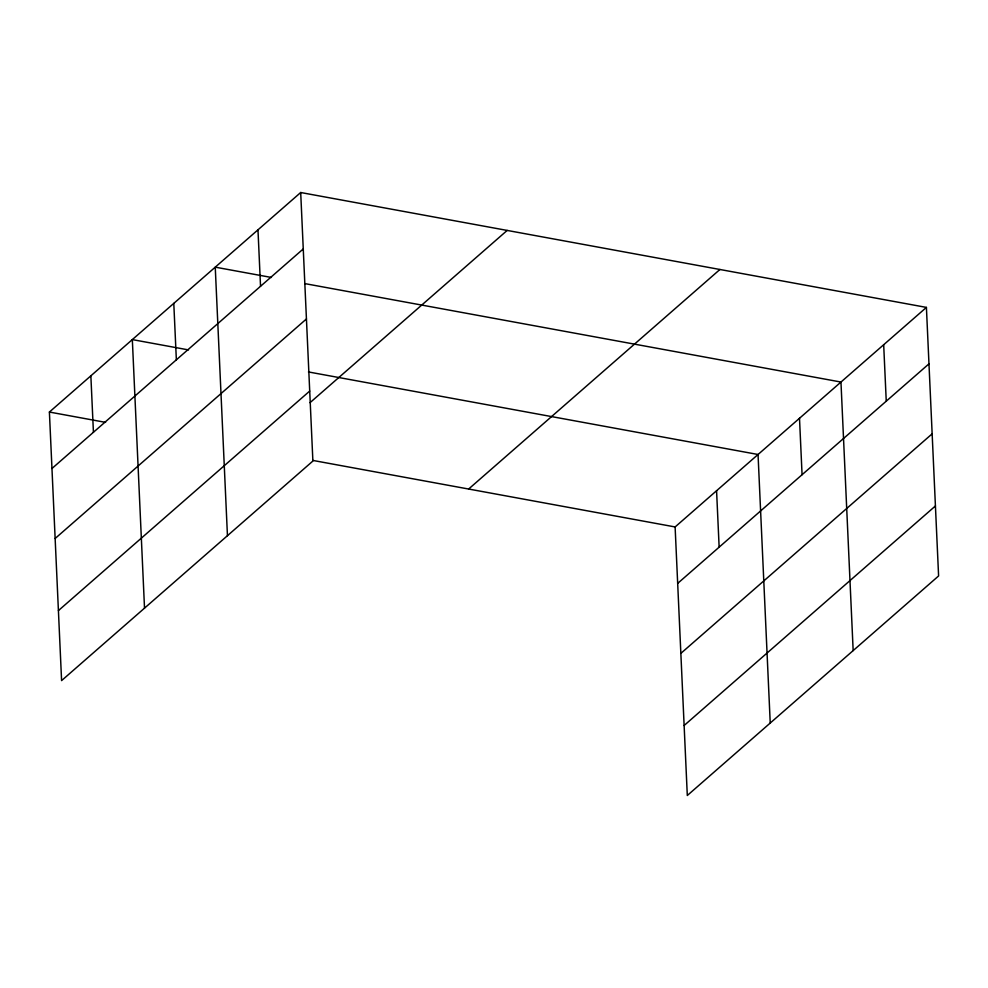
<?xml version="1.0" encoding="UTF-8"?>
<svg xmlns="http://www.w3.org/2000/svg" width="988" height="988" viewBox="0 0 988 988"><rect width="100%" height="100%" fill="white"/><g stroke="black" fill="none" stroke-linecap="round" stroke-linejoin="round"><path stroke-width="1.48" d="M300.698 192.512L312.887 461.05L61.589 680.596L49.4 412.045L300.698 192.512L926.411 307.404L938.6 575.955L687.302 795.488L675.113 526.95L926.411 307.404M51.969 468.497L303.254 248.951M55.143 538.485L306.441 318.951M58.416 610.596L309.713 391.063M310.022 402.672L507.177 230.426M468.633 489.035L719.919 269.489M677.682 583.389L928.967 363.856M680.856 653.377L932.141 433.843M684.128 725.488L935.426 505.955M271.428 277.467L215.248 267.155L227.45 535.694M304.835 283.605L840.961 382.047L853.163 650.598M188.498 349.913L132.33 339.6L144.52 608.151M308.441 371.945L758.043 454.492L770.232 723.043M49.4 412.045L105.58 422.37M312.813 460.42L675.113 526.95M883.68 344.726L886.248 401.165M799.502 418.27L802.071 474.722M716.572 490.715L719.14 547.167M257.979 229.834L260.536 286.273M173.789 303.378L176.358 359.817M90.859 375.823L93.428 432.275"/></g></svg>
